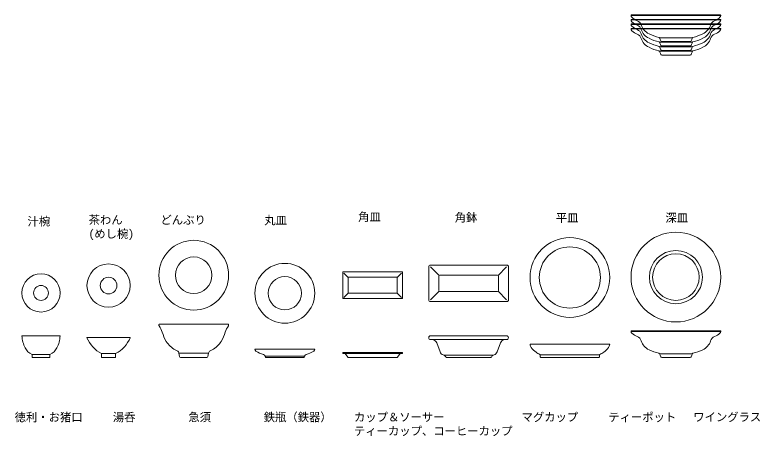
# Model space of a CAD drawing. Header units: millimetres. Extents: x -63086 to 144078, y -129912 to 13382.
# Drawn here: x 33795 to 36038, y -36823 to -35556 of the extents above; entities that cross this region are included whole.
import ezdxf

# ---------------------------------------------------------------- set-up
doc = ezdxf.new("R2010")
doc.units = ezdxf.units.MM
doc.layers.get('0').update_dxf_attribs({"lineweight": 0})
doc.layers.add('097家具', color=7, linetype='Continuous', lineweight=0)
doc.layers.add('展開建具用', color=250, linetype='Continuous', lineweight=9)
doc.styles.get("Standard").update_dxf_attribs({"font": 'MS Mincho.ttf'})

# ---------------------------------------------------------------- blocks, each defined once
blk = doc.blocks.new('食器（CAD素材.com）1')
at = {"color": 0, "linetype": 'ByBlock', "lineweight": -2}
for radius in [135, 80, 70]:
    blk.add_circle((0, 0), radius, dxfattribs=at)
blk = doc.blocks.new('食器（CAD素材.com）2')
at = {"color": 0, "linetype": 'ByBlock', "lineweight": -2}
blk.add_lwpolyline([(-134, 80, 0.414207), (-135, 79), (-135, 78.1, 0.208241), (-132.7, 72.8, 0.096197), (-116.6, 62.7), (-116.3, 62.6, -0.231159), (-104.4, 49.7, 0.217652), (-81, 23.2, 0.061534), (-51.2, 12.4, -0.237836), (-49.8, 11.3, 0.002122), (-45.6, 1.8, 0.295161), (-42.8, 0), (42.8, 0, 0.295161), (45.6, 1.8, 0.002122), (49.8, 11.3, -0.237836), (51.2, 12.4, 0.061534), (81, 23.2, 0.217652), (104.4, 49.7, -0.231159), (116.3, 62.6), (116.6, 62.7, 0.096197), (132.7, 72.8, 0.208241), (135, 78.1), (135, 79, 0.414207), (134, 80)], format="xyb", close=True, dxfattribs=at)
for points in [[(135, 78.2), (-135, 78.2)], [(-49.7, 11.1), (49.7, 11.1)]]:
    blk.add_lwpolyline(points, dxfattribs=at)
blk = doc.blocks.new('食器（CAD素材.com）3')
at = {"color": 0, "linetype": 'ByBlock', "lineweight": -2}
for radius in [120, 92]:
    blk.add_circle((0, 0), radius, dxfattribs=at)
blk = doc.blocks.new('食器（CAD素材.com）4')
at = {"color": 0, "linetype": 'ByBlock', "lineweight": -2}
blk.add_lwpolyline([(86.6, 0), (-86.6, 0, -0.414214), (-89.6, 3), (-89.6, 8.2, 0.321083), (-90.3, 9.2, -0.017841), (-101.8, 15.6, -0.097218), (-116.1, 29.6, -0.134812), (-120, 39.6), (-120, 39.8, -0.357614), (-119.8, 40), (119.8, 40, -0.357614), (120, 39.8), (120, 39.6, -0.134812), (116.1, 29.6, -0.097218), (101.8, 15.6, -0.017841), (90.3, 9.2, 0.321083), (89.6, 8.2), (89.6, 3, -0.414214)], format="xyb", close=True, dxfattribs=at)
blk.add_lwpolyline([(-89.6, 8.2), (89.6, 8.2)], dxfattribs=at)
blk = doc.blocks.new('食器（CAD素材.com）5')
at = {"color": 0, "linetype": 'ByBlock', "lineweight": -2}
blk.add_lwpolyline([(120, 105), (120, 5, -0.414214), (115, 0), (-115, 0, -0.414214), (-120, 5), (-120, 105, -0.414214), (-115, 110), (115, 110, -0.414214)], format="xyb", close=True, dxfattribs=at)
for points in [[(-114.4, 104.4), (-88.5, 78.5)], [(114.4, 104.4), (88.5, 78.5)], [(-88.5, 31.5), (-114.4, 5.6)], [(88.5, 31.5), (114.4, 5.6)]]:
    blk.add_lwpolyline(points, dxfattribs=at)
blk.add_lwpolyline([(85, 30, 0.414214), (90, 35), (90, 75, 0.414214), (85, 80), (-85, 80, 0.414214), (-90, 75), (-90, 35, 0.414214), (-85, 30), (85, 30)], format="xyb", dxfattribs=at)
blk = doc.blocks.new('食器（CAD素材.com）6')
at = {"color": 0, "linetype": 'ByBlock', "lineweight": -2}
blk.add_lwpolyline([(114.5, 53.6, 0.959566), (114.5, 65), (-114.5, 65, 0.959566), (-114.5, 53.6)], format="xyb", close=True, dxfattribs=at)
blk.add_lwpolyline([(-106.9, 53.6, -0.241161), (-96.1, 43.8), (-85.9, 16.5, 0.215146), (-76.9, 7.9, -0.15828), (-71.3, 4.3, 0.013009), (-68.8, 1.1, 0.224352), (-66.5, 0), (66.5, 0, 0.224352), (68.8, 1.1, 0.013009), (71.3, 4.3, -0.15828), (76.9, 7.9, 0.215146), (85.9, 16.5), (96.1, 43.8, -0.241161), (106.9, 53.6)], format="xyb", dxfattribs=at)
blk.add_lwpolyline([(73.8, 6.5), (-73.8, 6.5)], dxfattribs=at)
blk = doc.blocks.new('食器（CAD素材.com）7')
at = {"color": 0, "linetype": 'ByBlock', "lineweight": -2}
for points in [[(90, 79), (90, 1, -0.414214), (89, 0), (-89, 0, -0.414214), (-90, 1), (-90, 79, -0.414214), (-89, 80), (89, 80, -0.414214)], [(74, 63), (74, 17, -0.414214), (73, 16), (-73, 16, -0.414214), (-74, 17), (-74, 63, -0.414214), (-73, 64), (73, 64, -0.414214)]]:
    blk.add_lwpolyline(points, format="xyb", close=True, dxfattribs=at)
for points in [[(-86.7, 76.7), (-73.7, 63.7)], [(73.7, 63.7), (86.7, 76.7)], [(-86.7, 3.3), (-73.7, 16.3)], [(86.7, 3.3), (73.7, 16.3)]]:
    blk.add_lwpolyline(points, dxfattribs=at)
blk = doc.blocks.new('食器（CAD素材.com）8')
at = {"color": 0, "linetype": 'ByBlock', "lineweight": -2}
for points in [[(89.7, 12), (-89.7, 12, -0.414214), (-90, 12.3), (-90, 14.7, -0.414214), (-89.7, 15), (89.7, 15, -0.414214), (90, 14.7), (90, 12.3, -0.414214), (89.7, 12)], [(83.7, 12, 0.240139), (82.9, 11.5), (74.8, 0.4, -0.240139), (74, 0), (-74, 0, -0.240139), (-74.8, 0.4), (-82.9, 11.5, 0.240139), (-83.7, 12)]]:
    blk.add_lwpolyline(points, format="xyb", dxfattribs=at)
blk = doc.blocks.new('食器（CAD素材.com）9')
at = {"color": 0, "linetype": 'ByBlock', "lineweight": -2}
for radius in [90, 50]:
    blk.add_circle((0, 0), radius, dxfattribs=at)
blk = doc.blocks.new('食器（CAD素材.com）10')
at = {"color": 0, "linetype": 'ByBlock', "lineweight": -2}
blk.add_lwpolyline([(57.9, 0.6, 0.047405), (59, 3.9, -0.266187), (64, 8.8, 0.058789), (86.9, 18.9, 0.221185), (90, 24.5, 0.435264), (89.5, 25), (-89.5, 25, 0.435264), (-90, 24.5, 0.221185), (-86.9, 18.9, 0.058789), (-64, 8.8, -0.266187), (-59, 3.9, 0.047405), (-57.9, 0.6, 0.296839), (-57, 0), (57, 0, 0.296839)], format="xyb", close=True, dxfattribs=at)
blk.add_lwpolyline([(-59, 3.9), (59, 3.9)], dxfattribs=at)
blk = doc.blocks.new('食器（CAD素材.com）11')
at = {"color": 0, "linetype": 'ByBlock', "lineweight": -2}
for radius in [57.5, 22.5]:
    blk.add_circle((0, 0), radius, dxfattribs=at)
blk = doc.blocks.new('食器（CAD素材.com）12')
at = {"color": 0, "linetype": 'ByBlock', "lineweight": -2}
for radius in [65, 25]:
    blk.add_circle((0, 0), radius, dxfattribs=at)
blk = doc.blocks.new('食器（CAD素材.com）13')
at = {"color": 0, "linetype": 'ByBlock', "lineweight": -2}
for radius in [105, 55]:
    blk.add_circle((0, 0), radius, dxfattribs=at)
blk = doc.blocks.new('食器（CAD素材.com）14')
at = {"color": 0, "linetype": 'ByBlock', "lineweight": -2}
blk.add_lwpolyline([(39.6, 0), (-39.6, 0, -0.357588), (-42.5, 2.4), (-44.5, 12.5, 0.267423), (-49.7, 19.5), (-55.7, 22.5, -0.107273), (-82.9, 48.2, -0.054841), (-94.9, 75.8, 0.09119), (-104.5, 94.8, -0.116804), (-105, 97), (-105, 98, -0.414214), (-103, 100), (103, 100, -0.414214), (105, 98), (105, 97, -0.116804), (104.5, 94.8, 0.09119), (94.9, 75.8, -0.054841), (82.9, 48.2, -0.107273), (55.7, 22.5), (49.7, 19.5, 0.267423), (44.5, 12.5), (42.5, 2.4, -0.357588)], format="xyb", close=True, dxfattribs=at)
blk.add_lwpolyline([(-44.5, 12.5), (44.5, 12.5)], dxfattribs=at)
blk = doc.blocks.new('食器（CAD素材.com）15')
at = {"color": 0, "linetype": 'ByBlock', "lineweight": -2}
blk.add_lwpolyline([(21.2, 1), (21.2, 11.4, 0.181448), (65, 59.3, 0.520626), (64.6, 60), (-64.5, 60, 0.563684), (-65, 59.3, 0.181333), (-21.2, 11.4), (-21.2, 1, 0.414214), (-20.2, 0), (20.2, 0, 0.414214)], format="xyb", close=True, dxfattribs=at)
blk.add_lwpolyline([(21.2, 11.4), (-21.2, 11.4)], dxfattribs=at)
blk = doc.blocks.new('食器（CAD素材.com）16')
at = {"color": 0, "linetype": 'ByBlock', "lineweight": -2}
blk.add_lwpolyline([(27, 9.2), (27, 1, -0.414214), (26, 0), (-26, 0, -0.414214), (-27, 1), (-27, 9.2, -0.187175), (-47.8, 28.6, -0.105978), (-57.5, 64.5, -0.429964), (-57, 65), (57, 65, -0.429964), (57.5, 64.5, -0.105978), (47.8, 28.6, -0.187175), (27, 9.2), (-27, 9.2)], format="xyb", dxfattribs=at)

msp = doc.modelspace()

# ---------------------------------------------------------------- hatches: boundary and pattern name
at = {"layer": '097家具', "ltscale": 10, "true_color": 0xfffcf5, "transparency": 33554597}
h = msp.add_hatch(color=7, dxfattribs=at)
h.dxf.hatch_style = 1
h.paths.add_polyline_path([(35603.5009, -36613.0997), (34681.5009, -36613.0997)], flags=17)

# ---------------------------------------------------------------- block references
at = {"layer": '展開建具用', "ltscale": 10}
for name, p in [('食器（CAD素材.com）2', (35784.9894, -35636.3361)), ('食器（CAD素材.com）2', (35784.9894, -35649.8002)), ('食器（CAD素材.com）2', (35784.9894, -35663.2226)), ('食器（CAD素材.com）2', (35784.9894, -35676.8885)), ('食器（CAD素材.com）1', (35784.9894, -36344.8216)), ('食器（CAD素材.com）13', (34333.2006, -36339.3023)), ('食器（CAD素材.com）3', (35465.7091, -36346.0941)), ('食器（CAD素材.com）12', (34076.8881, -36370.323)), ('食器（CAD素材.com）9', (34607.4836, -36393.5022)), ('食器（CAD素材.com）5', (35160.9094, -36418.6569)), ('食器（CAD素材.com）11', (33873.4315, -36392.4715)), ('食器（CAD素材.com）7', (34871.7464, -36409.4368)), ('食器（CAD素材.com）14', (34333.2006, -36586.4777)), ('食器（CAD素材.com）16', (33873.4315, -36586.4777)), ('食器（CAD素材.com）15', (34076.8881, -36586.4777)), ('食器（CAD素材.com）6', (35160.9122, -36586.4777)), ('食器（CAD素材.com）2', (35784.9894, -36586.4777)), ('食器（CAD素材.com）4', (35465.7091, -36586.4777)), ('食器（CAD素材.com）10', (34607.4836, -36586.4777)), ('食器（CAD素材.com）8', (34871.7464, -36586.4777))]:
    msp.add_blockref(name, p, dxfattribs=at)

# ---------------------------------------------------------------- texts
at = {"layer": '展開建具用', "ltscale": 10, "char_height": 25, "attachment_point": 1}
for s, insert in [('汁椀', (33832.6904, -36164.9955)), ('茶わん\\P(めし椀)', (34016.9152, -36160.5141)), ('どんぶり', (34233.1011, -36160.5993)), ('丸皿', (34545.7753, -36161.4516)), ('角皿', (34828.0412, -36151.3083)), ('角鉢', (35119.0099, -36153.1343)), ('平皿', (35423.3047, -36154.2422)), ('深皿', (35753.4322, -36154.2422)), ('徳利・お猪口', (33794.1169, -36753.8878)), ('湯呑', (34089.6566, -36753.8878)), ('急須', (34317.1079, -36753.7173)), ('鉄瓶（鉄器）', (34543.848, -36753.7173)), ('カップ＆ソーサー\\Pティーカップ、コーヒーカップ', (34815.7805, -36753.7173)), ('マグカップ', (35320.2445, -36753.6321)), ('ティーポット', (35581.4082, -36753.8878)), ('ワイングラス', (35837.3185, -36753.5469))]:
    msp.add_mtext(s, dxfattribs=dict(at, insert=insert))

doc.saveas('drawing.dxf')
